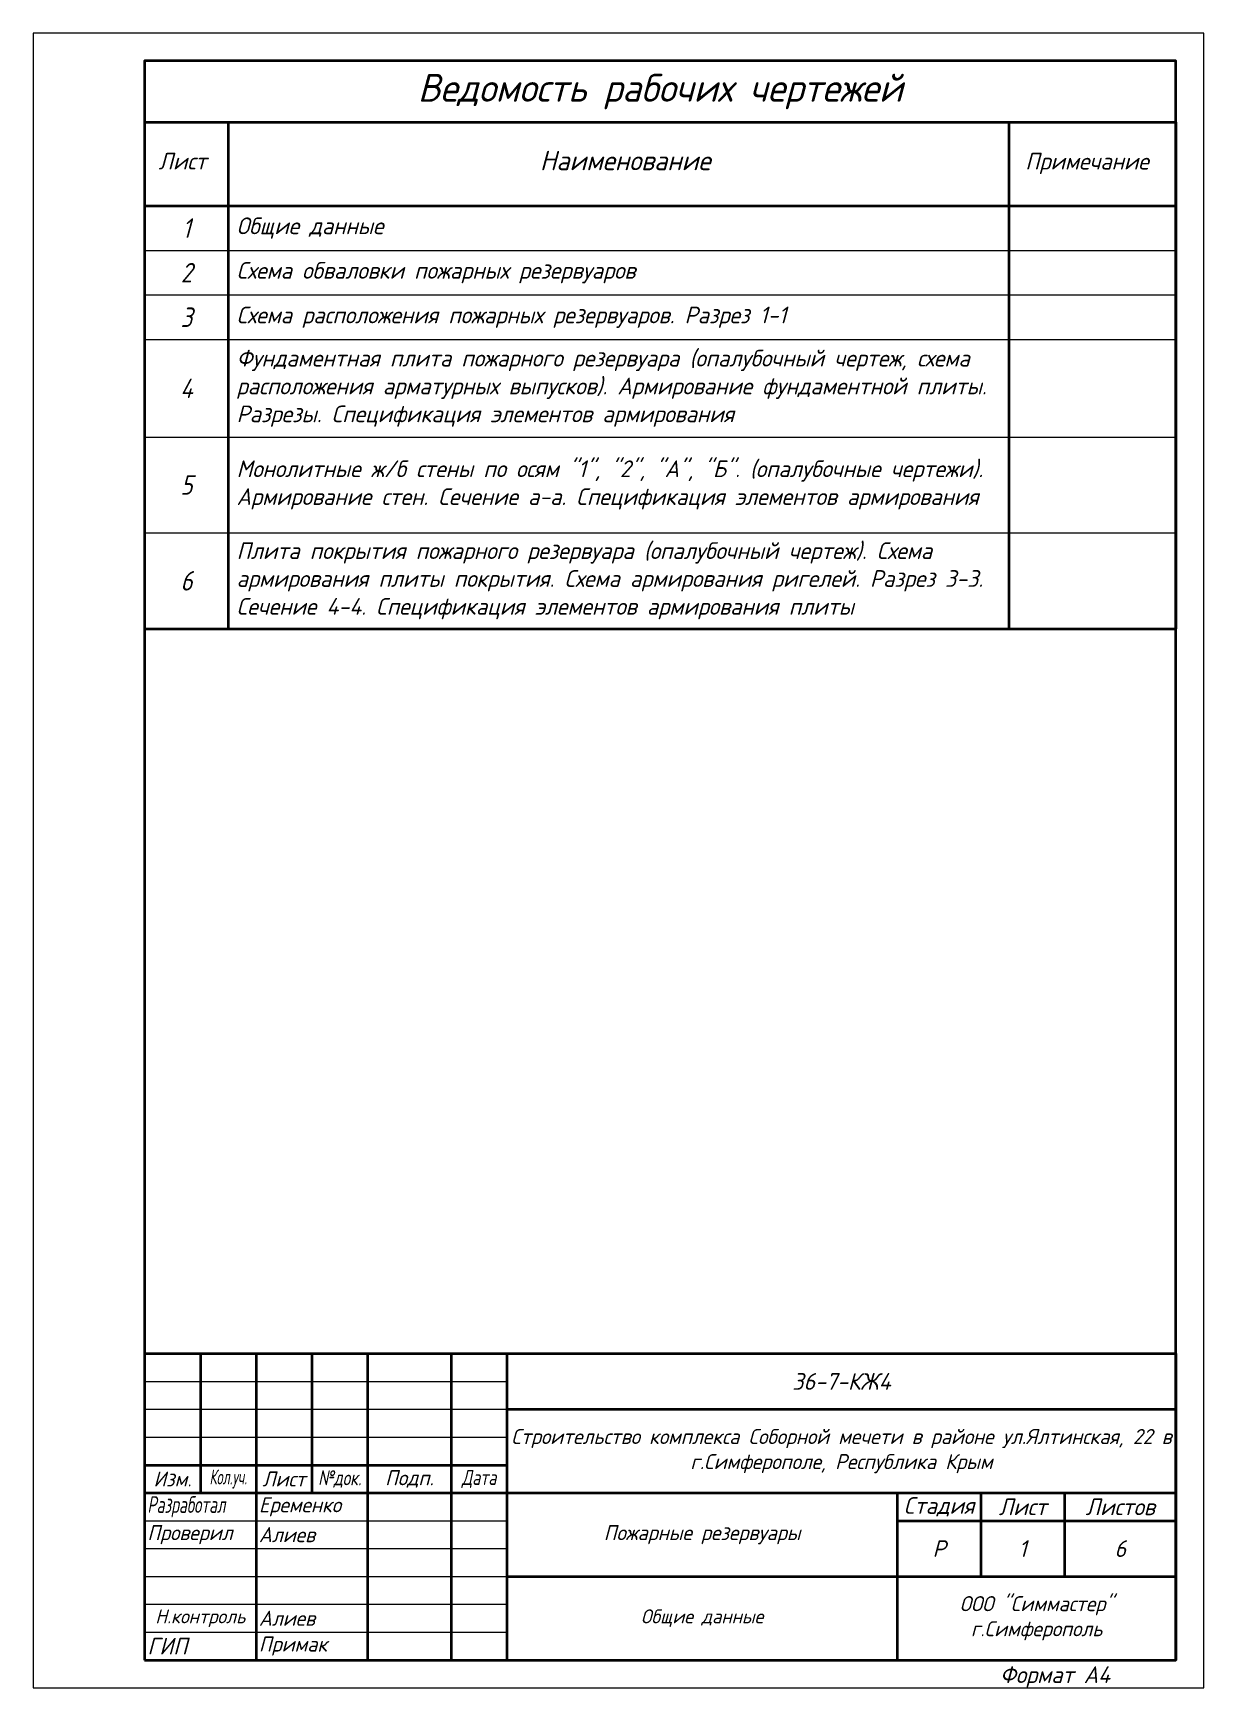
# Paper-space layout 'КЖ1' of a CAD drawing. Header units: millimetres. Extents: x -4 to 206, y -6 to 291.
import ezdxf

# ---------------------------------------------------------------- set-up
doc = ezdxf.new("R2010")
doc.units = ezdxf.units.MM
doc.layers.get('0').update_dxf_attribs({"lineweight": 15})
for name, color, linetype, lineweight in [('0 @ 1', 7, 'Continuous', 15), ('Примечания @ 1', 7, 'Continuous', 18), ('Размеры', 250, 'Continuous', 18), ('Размеры @ 1', 250, 'Continuous', 18)]:
    doc.layers.add(name, color=color, linetype=linetype, lineweight=lineweight)
doc.styles.add('ГОСТ 2.5', font='GOST_Common Italic.ttf', dxfattribs={"height": 2.5})
doc.styles.add('ГОСТ 3', font='GOST_Common Italic.ttf', dxfattribs={"height": 3})
doc.styles.add('ГОСТ 5.0', font='GOST_Common Italic.ttf', dxfattribs={"height": 5})
doc.styles.add('ГОСТ_0К', font='isocpeur.ttf', dxfattribs={"width": 0.85, "oblique": 15})
doc.styles.add('ГОСТ_3', font='GOST_Common.ttf', dxfattribs={"oblique": 12, "height": 3})

# ---------------------------------------------------------------- blocks, each defined once
blk = doc.blocks.new('*U17')
blk.add_lwpolyline([(0, 0), (210, 0), (210, 297), (0, 297)], close=True)
at = {"lineweight": 40}
blk.add_lwpolyline([(20, 5), (205, 5), (205, 292), (20, 292)], close=True, dxfattribs=at)
blk = doc.blocks.new('*T551')
at = {"lineweight": 40, "transparency": 16777216}
for p, q in [((0, 0), (185, 0)), ((0, 0), (0, -55)), ((10, 0), (10, -25)), ((20, 0), (20, -55)), ((30, 0), (30, -25)), ((40, 0), (40, -55)), ((55, 0), (55, -55)), ((65, 0), (65, -55)), ((185, 0), (185, -55)), ((65, -10), (185, -10)), ((0, -25), (185, -25)), ((135, -25), (135, -55)), ((150, -25), (150, -40)), ((165, -25), (165, -40)), ((135, -30), (185, -30)), ((65, -40), (185, -40)), ((65, -55), (185, -55))]:
    blk.add_line(p, q, dxfattribs=at)
at = {"color": 0, "linetype": 'ByBlock', "lineweight": 18, "transparency": 16777216}
for p, q in [((0, -5), (65, -5)), ((0, -10), (65, -10)), ((0, -15), (65, -15)), ((0, -30), (65, -30)), ((0, -35), (65, -35)), ((0, -40), (65, -40)), ((0, -45), (65, -45)), ((0, -50), (65, -50)), ((0, -55), (20, -55))]:
    blk.add_line(p, q, dxfattribs=at)
at = {"color": 0, "lineweight": 40, "transparency": 16777216}
for p, q in [((0, -20), (65, -20)), ((20, -55), (65, -55))]:
    blk.add_line(p, q, dxfattribs=at)
at = {"transparency": 16777216}
for s, insert, char_height, width, attachment_point, style in [('36-7-КЖ4', (125, -5), 3, 119, 5, 'ГОСТ 3'), ('Строительство комплекса Соборной мечети в районе ул.Ялтинская, 22 в г.Симферополе, Республика Крым', (125, -17.5), 2.7, 119, 5, 'ГОСТ 3'), ('Изм.', (5, -22.5), 2.7, 9, 5, 'ГОСТ 3'), ('{\\W0.65;Кол.уч.}', (15, -22.5), 2.7, 9, 5, 'ГОСТ 3'), ('Лист', (25, -22.5), 2.7, 9, 5, 'ГОСТ 3'), ('{\\W0.8;№док.}', (35, -22.5), 2.7, 9, 5, 'ГОСТ 3'), ('Подп.', (47.5, -22.5), 2.7, 14, 5, 'ГОСТ 3'), ('{\\W0.8;Дата}', (60, -22.5), 2.7, 9, 5, 'ГОСТ 3'), ('{\\W0.7;Разработал}', (0.5, -27.5), 3, 19, 4, 'ГОСТ 3'), ('Еременко', (20.5, -27.5), 2.7, 19, 4, 'ГОСТ 5.0'), ('Стадия', (142.5, -27.5), 3, 14, 5, 'ГОСТ 3'), ('Лист', (157.5, -27.5), 3, 14, 5, 'ГОСТ 3'), ('Листов', (175, -27.5), 3, 19, 5, 'ГОСТ 3'), ('Проверил', (0.5, -32.5), 2.7, 19, 4, 'ГОСТ 5.0'), ('Алиев', (20.5, -32.5), 2.7, 19, 4, 'ГОСТ 2.5'), ('Пожарные резервуары', (100, -32.5), 2.7, 50, 5, 'ГОСТ 3'), ('Р', (142.5, -35), 3, 14, 5, 'ГОСТ 3'), ('6', (175, -35), 3, 19, 5, 'ГОСТ 3'), ('ООО "Симмастер" г.Симферополь', (160, -47.5), 2.7, 49, 5, 'ГОСТ 3'), ('Н.контроль', (10, -47.5), 2.5, 19, 5, 'ГОСТ 5.0'), ('Алиев', (20.5, -47.5), 2.7, 19, 4, 'ГОСТ 2.5'), ('ГИП', (0.5, -52.5), 3, 19, 4, 'ГОСТ 5.0'), ('Примак', (20.5, -52.5), 2.7, 19, 4, 'ГОСТ 2.5')]:
    blk.add_mtext(s, dxfattribs=dict(at, insert=insert, char_height=char_height, width=width, attachment_point=attachment_point, style=style))
blk = doc.blocks.new('Штамп')
blk.add_blockref('*T551', (-185, 59.27))
blk = doc.blocks.new('*T573')
at = {"layer": 'Defpoints', "color": 8, "linetype": 'ByBlock', "lineweight": 0, "transparency": 16777216}
for p, q in [((0, 0), (185, 0)), ((0, 0), (0, -11)), ((185, 0), (185, -11))]:
    blk.add_line(p, q, dxfattribs=at)
at = {"layer": 'Размеры', "color": 0, "linetype": 'ByBlock', "lineweight": 40, "transparency": 16777216}
for p, q in [((0, -11), (185, -11)), ((0, -11), (0, -26)), ((15, -11), (15, -26)), ((155, -11), (155, -26)), ((185, -11), (185, -26))]:
    blk.add_line(p, q, dxfattribs=at)
at = {"layer": 'Размеры', "color": 0, "lineweight": 40, "transparency": 16777216}
for p, q in [((0, -26), (185, -26)), ((15, -26), (15, -101.9)), ((155, -26), (155, -101.9)), ((0, -101.9), (185, -101.9))]:
    blk.add_line(p, q, dxfattribs=at)
at = {"layer": 'Размеры', "lineweight": 40, "transparency": 16777216}
for p, q in [((0, -26), (0, -101.9)), ((185, -26), (185, -101.9))]:
    blk.add_line(p, q, dxfattribs=at)
at = {"layer": 'Размеры', "color": 0, "lineweight": 18, "transparency": 16777216}
for p, q in [((0, -34), (185, -34)), ((0, -42), (185, -42)), ((0, -50), (185, -50)), ((0, -67.5), (185, -67.5)), ((0, -84.7), (185, -84.7))]:
    blk.add_line(p, q, dxfattribs=at)
at = {"layer": 'Размеры', "lineweight": 15, "transparency": 16777216}
for s, insert, char_height, width, attachment_point, style in [('Ведомость рабочих чертежей', (92.5, -5.5), 5, 182, 5, 'ГОСТ 3'), ('1', (7.5, -30), 3.5, 12, 5, 'ГОСТ_0К'), ('Общие данные', (16.5, -30), 3, 137, 4, 'ГОСТ 3'), ('2', (7.5, -38), 3.5, 12, 5, 'ГОСТ_0К'), ('{\\fGOST Common|b0|i1|c204|p34;\\Q0;Схема обваловки пожарных резервуаров}', (16.5, -38), 3, 137, 4, 'ГОСТ_3'), ('3', (7.5, -46), 3.5, 12, 5, 'ГОСТ_0К'), ('{\\fGOST Common|b0|i1|c204|p34;\\Q0;Схема расположения пожарных резервуаров. Разрез 1-1\\P}', (16.5, -46), 3, 137, 4, 'ГОСТ_3'), ('{\\fGOST Common|b0|i1|c204|p34;\\Q0;Фундаментная плита пожарного резервуара (опалубочный чертеж, схема расположения арматурных выпусков). Армирование фундаментной плиты. Разрезы. Спецификация элементов армирования}', (16.5, -58.75), 3, 137, 4, 'ГОСТ_3'), ('4', (7.5, -58.75), 3.5, 12, 5, 'ГОСТ_0К'), ('{\\fGOST Common|b0|i1|c204|p34;\\Q0;Монолитные ж/б стены по осям "1", "2", "А", "Б". (опалубочные чертежи). Армирование стен. Сечение а-а. Спецификация элементов армирования\\P}', (16.5, -76.1), 3, 137, 4, 'ГОСТ_3'), ('5', (7.5, -76.1), 3.5, 12, 5, 'ГОСТ_0К'), ('{\\fGOST Common|b0|i1|c204|p34;\\Q0;\\W1;Плита покрытия пожарного резервуара (опалубочный чертеж). Схема армирования плиты покрытия. Схема армирования ригелей. Разрез 3-3. Сечение 4-4. Спецификация элементов армирования плиты\\P}', (16.5, -93.3), 3, 137, 4, 'ГОСТ 3'), ('6', (7.5, -93.3), 3.5, 12, 5, 'ГОСТ_0К')]:
    blk.add_mtext(s, dxfattribs=dict(at, insert=insert, char_height=char_height, width=width, attachment_point=attachment_point, style=style))

psp = doc.layouts.new('КЖ1')

# ---------------------------------------------------------------- block references
for name, p in [('*U17', (-4.1, -5.83)), ('*T573', (15.9, 286.17)), ('Штамп', (200.9, -5.1))]:
    psp.add_blockref(name, p)

# ---------------------------------------------------------------- texts
at = {"color": 253, "insert": (179.21, -3.86), "char_height": 3, "attachment_point": 5, "style": 'ГОСТ 3'}
psp.add_mtext_dynamic_manual_height_columns('Формат А4', width=23.1611, gutter_width=15, heights=[0], dxfattribs=at)
at = {"layer": '0 @ 1', "insert": (173.4, 19.17), "char_height": 3, "attachment_point": 5, "style": 'ГОСТ 3'}
psp.add_mtext_dynamic_manual_height_columns('1', width=15, gutter_width=15, heights=[0], dxfattribs=at)
at = {"layer": 'Примечания @ 1', "insert": (115.9, 6.67), "char_height": 2.5, "attachment_point": 5, "style": 'ГОСТ 3'}
psp.add_mtext_dynamic_manual_height_columns('Общие данные', width=70, gutter_width=15, heights=[0], dxfattribs=at)
at = {"layer": 'Размеры @ 1', "lineweight": 15, "style": 'ГОСТ 3'}
for s, height, p in [('Лист', 3, (18.38, 266.69)), ('Наименование', 3.5, (86.8, 266.55)), ('Примечание', 3, (173.86, 266.68))]:
    psp.add_text(s, height=height, dxfattribs=at).set_placement(p)

doc.saveas('drawing.dxf')
